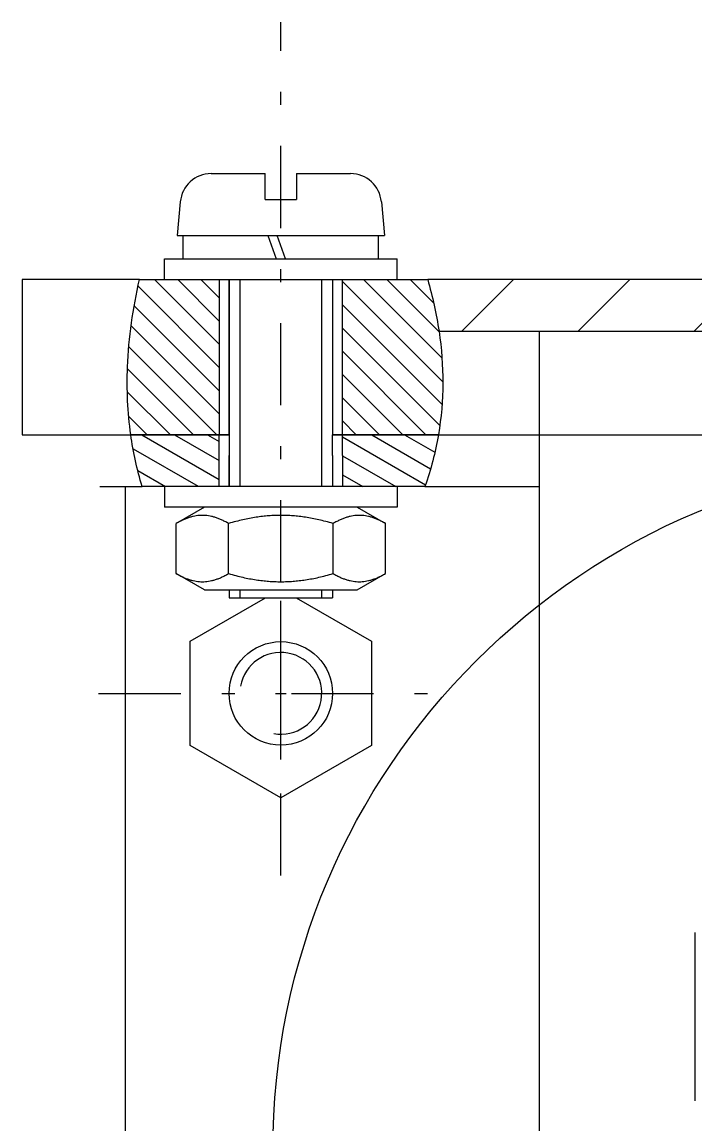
# Model space of a CAD drawing. Header units: millimetres. Extents: x 651 to 8859, y -354 to 894.
# Drawn here: x 2388.68 to 2393.88, y 200.15 to 208.67 of the extents above; entities that cross this region are included whole.
import ezdxf
from ezdxf import colors
from ezdxf.entities.mleader import LeaderData, LeaderLine
from ezdxf.math import Vec2, Vec3

# ---------------------------------------------------------------- set-up
doc = ezdxf.new("R2010")
doc.units = ezdxf.units.MM
doc.linetypes.add('DASHDOT2', pattern=[12.7, 6.35, -3.175, 0, -3.175])
doc.layers.get('0').update_dxf_attribs({"lineweight": 18})
for name, color, linetype, lineweight in [('cienka', 7, 'Continuous', 9), ('Kreskowanie (ISO)', 7, 'Continuous', 9), ('Linia przerwania (ISO)', 7, 'Continuous', 9), ('Widoczne (ISO)', 7, 'Continuous', 18), ('Widoczne wąskie (ISO)', 7, 'Continuous', 9)]:
    doc.layers.add(name, color=color, linetype=linetype, lineweight=lineweight)
doc.styles.get("Standard").update_dxf_attribs({"font": 'tahoma.ttf'})

# ---------------------------------------------------------------- blocks, each defined once
blk = doc.blocks.new('*U157')
at = {"layer": 'Widoczne wąskie (ISO)', "color": 0, "linetype": 'DASHDOT2', "ltscale": 0.1, "transparency": 16777216}
blk.add_line((0, -3.58), (0, 2.1235), dxfattribs=at)
blk = doc.blocks.new('_Dot')
at = {"color": 0, "linetype": 'ByBlock', "lineweight": -2}
blk.add_line((-0.5, 0), (-1, 0), dxfattribs=at)
at = {"color": 0, "linetype": 'ByBlock', "const_width": 0.5}
blk.add_lwpolyline([(-0.25, 0, 1), (0.25, 0, 1)], format="xyb", close=True, dxfattribs=at)
blk = doc.blocks.new('*U679')
at = {"layer": 'Widoczne wąskie (ISO)', "color": 0, "linetype": 'DASHDOT2', "ltscale": 0.1, "transparency": 16777216}
for p, q in [((0, 0.08164), (0, 1.4082)), ((-1.4082, 0), (-0.08164, 0)), ((0.08164, 0), (1.4082, 0)), ((0, -1.4082), (0, -0.08164))]:
    blk.add_line(p, q, dxfattribs=at)
at = {"layer": 'Widoczne wąskie (ISO)', "color": 0, "linetype": 'Continuous', "ltscale": 0.1, "transparency": 16777216}
for p, q in [((-0.04082, 0), (0.04082, 0)), ((0, -0.04082), (0, 0.04082))]:
    blk.add_line(p, q, dxfattribs=at)

msp = doc.modelspace()

# ---------------------------------------------------------------- hatches: boundary and pattern name
at = {"layer": 'Kreskowanie (ISO)'}
h = msp.add_hatch(dxfattribs=at)
h.set_pattern_fill('ANSI31', color=256, scale=0.04, angle=90.00021)
h.paths.add_polyline_path([(2391.1513, 206.6806), (2391.1513, 205.4806)])
edge = h.paths.add_edge_path()
edge.add_spline(control_points=[(2391.8933, 205.4806), (2391.9384, 205.7464), (2391.9376, 206.0136), (2391.898, 206.2806)], knot_values=[0.050833, 0.050833, 0.050833, 0.050833, 0.457906, 0.457906, 0.457906, 0.457906], degree=3, periodic=0)
edge.add_spline(control_points=[(2391.898, 206.2806), (2391.8779, 206.4156), (2391.8482, 206.5491), (2391.8104, 206.6806)], knot_values=[0, 0, 0, 0, 0.205322, 0.205322, 0.205322, 0.205322], degree=3, periodic=0)
edge.add_line((2391.8104, 206.6806), (2391.5755, 206.6806))
edge.add_line((2391.5755, 206.6806), (2391.1513, 206.6806))
edge.add_line((2391.1513, 206.6806), (2391.1513, 205.4806))
edge.add_line((2391.1513, 205.4806), (2391.8933, 205.4806))
edge = h.paths.add_edge_path()
edge.add_spline(control_points=[(2389.5157, 205.4806), (2389.4913, 205.6543), (2389.4839, 205.8296), (2389.4998, 206.2325), (2389.5329, 206.4588), (2389.5832, 206.6806)], knot_values=[0.0507, 0.0507, 0.0507, 0.0507, 0.314411, 0.314411, 0.655631, 0.655631, 0.655631, 0.655631], degree=3, periodic=0)
edge.add_line((2389.5832, 206.6806), (2389.7755, 206.6806))
edge.add_line((2389.7755, 206.6806), (2390.1997, 206.6806))
edge.add_line((2390.1997, 206.6806), (2390.1997, 205.4806))
edge.add_line((2390.1997, 205.4806), (2390.1997, 205.4806))
edge.add_line((2390.1997, 205.4806), (2389.5157, 205.4806))
h = msp.add_hatch(dxfattribs=at)
h.set_pattern_fill('ANSI31', color=256, scale=0.2, style=0)
edge = h.paths.add_edge_path()
edge.add_spline(control_points=[(2401.9403, 206.2806), (2401.9363, 206.4139), (2401.9343, 206.5473), (2401.9343, 206.6806)], knot_values=[0.451081, 0.451081, 0.451081, 0.451081, 0.651098, 0.651098, 0.651098, 0.651098], degree=3, periodic=0)
edge.add_line((2401.9343, 206.6806), (2391.8104, 206.6806))
edge.add_spline(control_points=[(2391.8104, 206.6806), (2391.8482, 206.5491), (2391.8779, 206.4156), (2391.898, 206.2806)], knot_values=[0, 0, 0, 0, 0.205322, 0.205322, 0.205322, 0.205322], degree=3, periodic=0)
edge.add_line((2391.898, 206.2806), (2401.9403, 206.2806))
h = msp.add_hatch(dxfattribs=at)
h.set_pattern_fill('ANSI31', color=256, scale=0.04, angle=105.000246)
edge = h.paths.add_edge_path()
edge.add_spline(control_points=[(2391.7894, 205.0806), (2391.8355, 205.2112), (2391.8702, 205.3445), (2391.8933, 205.4806)], knot_values=[0.050648, 0.050648, 0.050648, 0.050648, 0.258424, 0.258424, 0.258424, 0.258424], degree=3, periodic=0)
edge.add_line((2391.8933, 205.4806), (2391.1513, 205.4806))
edge.add_line((2391.1513, 205.4806), (2391.1513, 205.3206))
edge.add_line((2391.1513, 205.3206), (2391.1513, 205.0806))
edge.add_line((2391.1513, 205.0806), (2391.5755, 205.0806))
edge.add_line((2391.5755, 205.0806), (2391.7894, 205.0806))
edge = h.paths.add_edge_path()
edge.add_spline(control_points=[(2389.6042, 205.0806), (2389.564, 205.2117), (2389.5348, 205.3452), (2389.5157, 205.4806)], knot_values=[0, 0, 0, 0, 0.205695, 0.205695, 0.205695, 0.205695], degree=3, periodic=0)
edge.add_line((2389.5157, 205.4806), (2390.1997, 205.4806))
edge.add_line((2390.1997, 205.4806), (2390.1997, 205.4825))
edge.add_line((2390.1997, 205.4825), (2390.1997, 205.0825))
edge.add_line((2390.1997, 205.0825), (2389.7755, 205.0806))
edge.add_line((2389.7755, 205.0806), (2389.6042, 205.0806))

# ---------------------------------------------------------------- linework, layer by layer
at = {"layer": 'Linia przerwania (ISO)'}
msp.add_open_spline([(2389.5157, 205.4806), (2389.4913, 205.6543), (2389.4839, 205.8296), (2389.4998, 206.2325), (2389.5329, 206.4588), (2389.5832, 206.6806)], degree=3, knots=[0.0507004, 0.0507004, 0.0507004, 0.0507004, 0.3144115, 0.3144115, 0.6556306, 0.6556306, 0.6556306, 0.6556306], dxfattribs=at)
for points in [[(2391.8104, 206.6806), (2391.8482, 206.5491), (2391.8779, 206.4156), (2391.898, 206.2806)], [(2391.898, 206.2806), (2391.9376, 206.0136), (2391.9384, 205.7464), (2391.8933, 205.4806)], [(2389.6042, 205.0806), (2389.564, 205.2117), (2389.5348, 205.3452), (2389.5157, 205.4806)], [(2391.8933, 205.4806), (2391.8702, 205.3445), (2391.8355, 205.2112), (2391.7894, 205.0806)]]:
    msp.add_open_spline(points, degree=3, dxfattribs=at)
at = {"layer": 'Widoczne (ISO)'}
for p, q in [((2390.1374, 207.5006), (2390.5555, 207.5006)), ((2390.5555, 207.3006), (2390.5555, 207.5006)), ((2390.7955, 207.5006), (2390.7955, 207.3006)), ((2390.7955, 207.5006), (2391.2136, 207.5006)), ((2389.8983, 207.2815), (2389.8755, 207.0206)), ((2390.5555, 207.3006), (2390.7955, 207.3006)), ((2391.4527, 207.2815), (2391.4755, 207.0206)), ((2389.8755, 207.0206), (2391.4755, 207.0206)), ((2389.9205, 206.8406), (2389.9205, 207.0206)), ((2390.574, 207.0206), (2390.6395, 206.8406)), ((2390.7115, 206.8406), (2390.646, 207.0206)), ((2391.4305, 206.8406), (2391.4305, 207.0206)), ((2389.7755, 206.8406), (2391.5755, 206.8406)), ((2389.7755, 206.6806), (2389.7755, 206.8406)), ((2389.9205, 206.8406), (2391.4305, 206.8406)), ((2391.5755, 206.6806), (2391.5755, 206.8406)), ((2389.5832, 206.6806), (2388.6755, 206.6806)), ((2388.6755, 206.6806), (2388.6755, 205.4806)), ((2389.5832, 206.6806), (2389.7755, 206.6806)), ((2389.7755, 206.6806), (2390.2755, 206.6806)), ((2389.7755, 206.6806), (2390.2755, 206.6806)), ((2390.2755, 205.4806), (2390.2755, 206.6806)), ((2390.2755, 206.6806), (2391.5755, 206.6806)), ((2390.2755, 206.6806), (2390.2755, 205.4806)), ((2390.2755, 206.6806), (2391.0755, 206.6806)), ((2391.0755, 206.6806), (2391.0755, 205.4806)), ((2391.0755, 206.6806), (2391.0755, 205.4806)), ((2391.0755, 206.6806), (2391.5755, 206.6806)), ((2391.5755, 206.6806), (2391.8104, 206.6806)), ((2401.9343, 206.6806), (2391.8104, 206.6806)), ((2391.898, 206.2806), (2401.9403, 206.2806)), ((2392.6755, 205.4806), (2392.6755, 206.2806)), ((2388.6755, 205.4806), (2389.5157, 205.4806)), ((2389.5157, 205.4806), (2390.2755, 205.4806)), ((2390.2755, 205.4806), (2389.5157, 205.4806)), ((2390.2755, 205.4806), (2390.2755, 205.3206)), ((2391.0755, 205.4806), (2391.8933, 205.4806)), ((2391.8933, 205.4806), (2391.0755, 205.4806)), ((2391.0755, 205.3206), (2391.0755, 205.4806)), ((2391.8933, 205.4806), (2392.6755, 205.4806)), ((2392.6755, 205.0806), (2392.6755, 205.4806)), ((2392.6755, 205.4806), (2395.3755, 205.4806)), ((2390.2755, 205.0806), (2390.2755, 205.3206)), ((2390.2755, 205.3206), (2390.2755, 205.0806)), ((2391.0755, 205.3206), (2391.0755, 205.0806)), ((2391.0755, 205.3206), (2391.0755, 205.0806)), ((2389.2755, 205.0806), (2389.6042, 205.0806)), ((2389.4755, 157.0806), (2389.4755, 205.0806)), ((2389.7755, 205.0806), (2389.6042, 205.0806)), ((2391.5755, 205.0806), (2389.7755, 205.0806)), ((2391.5755, 205.0806), (2389.7755, 205.0806)), ((2389.7755, 205.0806), (2389.7755, 204.9206)), ((2391.7894, 205.0806), (2391.5755, 205.0806)), ((2391.5755, 205.0806), (2391.5755, 204.9206)), ((2391.7894, 205.0806), (2392.6755, 205.0806)), ((2392.6755, 157.0806), (2392.6755, 205.0806)), ((2391.5755, 204.9206), (2389.7755, 204.9206)), ((2390.0855, 204.9206), (2389.8672, 204.7946)), ((2391.2655, 204.9206), (2391.4838, 204.7946)), ((2389.8672, 204.4066), (2389.8672, 204.7946)), ((2390.2714, 204.4066), (2390.2714, 204.7946)), ((2391.0796, 204.4066), (2391.0796, 204.7946)), ((2391.4838, 204.4066), (2391.4838, 204.7946)), ((2390.0855, 204.2806), (2389.8672, 204.4066)), ((2391.2655, 204.2806), (2391.4838, 204.4066)), ((2390.0855, 204.2806), (2391.2655, 204.2806)), ((2390.2755, 204.2806), (2390.2755, 204.2206)), ((2391.0755, 204.2806), (2391.0755, 204.2206)), ((2389.9755, 203.8848), (2390.5572, 204.2206)), ((2390.2755, 204.2206), (2391.0755, 204.2206)), ((2390.7938, 204.2206), (2391.3755, 203.8848)), ((2389.9755, 203.0765), (2389.9755, 203.8848)), ((2391.3755, 203.8848), (2391.3755, 203.0765)), ((2390.6755, 202.6723), (2389.9755, 203.0765)), ((2391.3755, 203.0765), (2390.6755, 202.6723)), ((2393.8761, 201.6306), (2393.8761, 200.3306))]:
    msp.add_line(p, q, dxfattribs=at)
msp.add_circle((2390.6755, 203.4806), 0.4, dxfattribs=at)
for centre, start, end in [((2390.1374, 207.2606), 90, 175), ((2391.2136, 207.2606), 5, 90)]:
    msp.add_arc(centre, 0.24, start, end, dxfattribs=at)
for points in [[(2390.2714, 204.7946), (2390.0693, 204.9112), (2389.8672, 204.7946)], [(2391.0796, 204.7946), (2390.6755, 204.9112), (2390.2714, 204.7946)], [(2391.4838, 204.7946), (2391.2817, 204.9112), (2391.0796, 204.7946)], [(2389.8672, 204.4066), (2390.0693, 204.29), (2390.2714, 204.4066)], [(2390.2714, 204.4066), (2390.6755, 204.29), (2391.0796, 204.4066)], [(2391.0796, 204.4066), (2391.2817, 204.29), (2391.4838, 204.4066)]]:
    msp.add_rational_spline(points, [1, 1.15470053838, 1], degree=2, dxfattribs=at)
at = {"layer": 'Widoczne wąskie (ISO)'}
for p, q in [((2390.1997, 206.6806), (2390.1997, 205.4806)), ((2390.3591, 206.6806), (2390.3591, 205.4806)), ((2390.9919, 205.4806), (2390.9919, 206.6806)), ((2391.1513, 205.4806), (2391.1513, 206.6806)), ((2390.1997, 205.3206), (2390.1997, 205.4806)), ((2390.3591, 205.4806), (2390.3591, 205.3206)), ((2390.9919, 205.3206), (2390.9919, 205.4806)), ((2391.1513, 205.3206), (2391.1513, 205.4806)), ((2390.1997, 205.0806), (2390.1997, 205.3206)), ((2390.3591, 205.3206), (2390.3591, 205.0806)), ((2390.9919, 205.0806), (2390.9919, 205.3206)), ((2391.1513, 205.3206), (2391.1513, 205.0806)), ((2390.3591, 204.2806), (2390.3591, 204.2206)), ((2390.9919, 204.2206), (2390.9919, 204.2806))]:
    msp.add_line(p, q, dxfattribs=at)
msp.add_circle((2395.9782, 199.9392), 5.3648, dxfattribs=at)
msp.add_arc((2390.6755, 203.4806), 0.3164, 260, 170, dxfattribs=at)

# ---------------------------------------------------------------- block references
at = {"layer": 'Widoczne wąskie (ISO)', "linetype": 'DASHDOT2', "ltscale": 0.1}
for name, p in [('*U157', (2390.6755, 206.5489)), ('*U679', (2390.6755, 203.4806))]:
    msp.add_blockref(name, p, dxfattribs=at)

# ---------------------------------------------------------------- leaders
at = {"layer": 'cienka'}
ml = msp.add_multileader_mtext('Standard', dxfattribs=at)
ml.set_content('22', color=256)
ml.set_leader_properties()
ml.set_arrow_properties(name='DOT')
ml.build(insert=Vec2(0, 0))
ml.multileader.update_dxf_attribs({"has_dogleg": 0, "text_left_attachment_type": 5, "text_right_attachment_type": 6, "text_top_attachment_type": 10, "dogleg_length": 0, "arrow_head_size": 1})
ctx = ml.context
ctx.base_point, ctx.char_height, ctx.arrow_head_size, ctx.landing_gap_size, ctx.plane_origin = Vec3(2361.5668, 197.3003), 5, 1, 0, Vec3(2435.081, 269.6555)
ctx.left_attachment, ctx.right_attachment, ctx.bottom_attachment, ctx.text_align_type = 5, 6, 10, 2
notes = []
notes.append((ctx, [(0, (1, 1, 0), (2368.407, 197.4044), (-1, 0), 0, [(0, [(2394.5073, 191.861)], 0, [])])]))
ctx.mtext.insert, ctx.mtext.alignment, ctx.mtext.flow_direction = Vec3(2368.407, 203.4044), 3, 5
for ctx, leaders in notes:
    for number, flags, end, landing, length, lines in leaders:
        leader = LeaderData()
        leader.index, (leader.has_last_leader_line, leader.has_dogleg_vector, leader.attachment_direction) = number, flags
        leader.last_leader_point, leader.dogleg_vector, leader.dogleg_length = Vec3(end), Vec3(landing), length
        for number, points, colour, breaks in lines:
            line = LeaderLine()
            line.index, line.vertices, line.color, line.breaks = number, Vec3.list(points), colors.encode_raw_color(colour), breaks
            leader.lines.append(line)
        ctx.leaders.append(leader)

doc.saveas('drawing.dxf')
